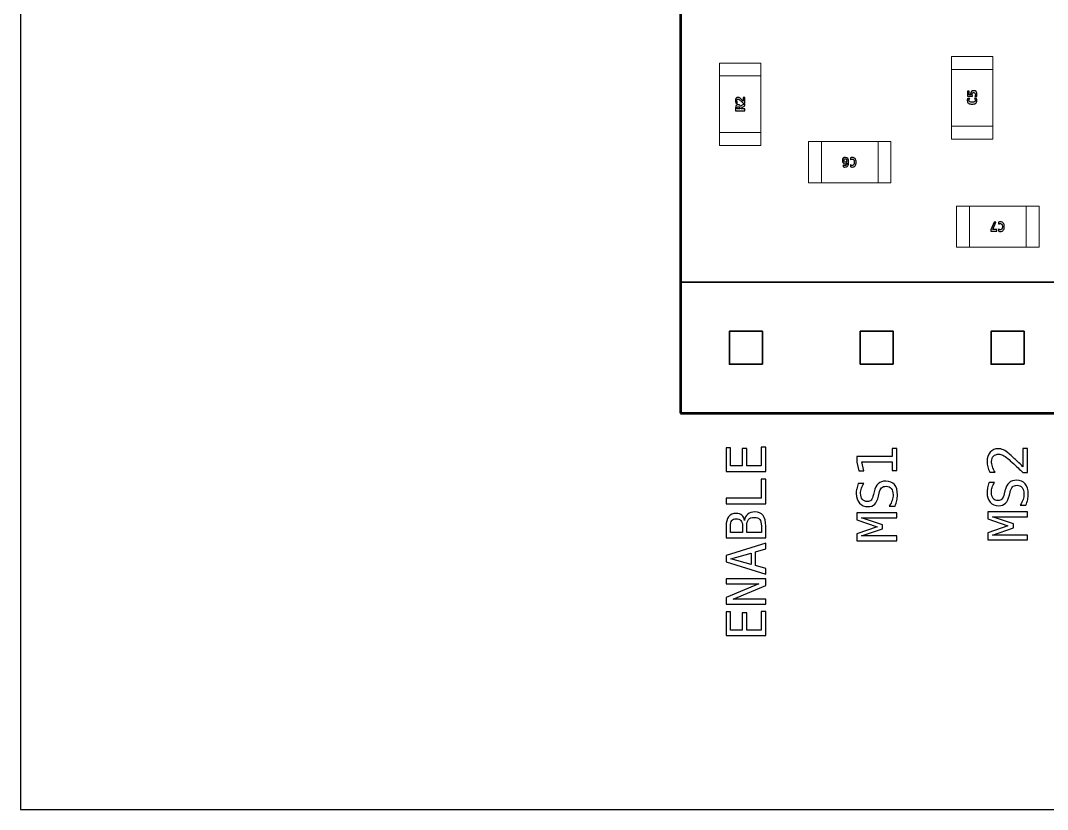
# Model space of a CAD drawing. Header units: centimetres. Extents: x -12.95 to -8.36, y -16.22 to -13.16.
# Drawn here: x -12.954 to -10.961, y -16.224 to -14.693 of the extents above; entities that cross this region are included whole.
import ezdxf

# ---------------------------------------------------------------- set-up
doc = ezdxf.new("R2010")
doc.units = ezdxf.units.CM
doc.header["$MEASUREMENT"] = 0
doc.layers.add('Layer 1', color=7, linetype='Continuous')

msp = doc.modelspace()

# ---------------------------------------------------------------- linework, layer by layer
at = {"layer": 'Layer 1', "color": 7}
msp.add_lwpolyline([(-12.95394, -16.22416), (-8.36022, -16.22416), (-8.36022, -13.16168), (-12.95394, -13.16168), (-12.95394, -16.22416)], close=True, dxfattribs=at)
at = {"layer": 'Layer 1', "color": 7, "lineweight": 53}
msp.add_open_spline([(-11.67308, -15.45492), (-11.67308, -15.45492), (-11.67308, -13.93092), (-11.67308, -13.93092), (-11.67308, -13.93092), (-11.67308, -13.93092), (-9.64108, -13.93092), (-9.64108, -13.93092), (-9.64108, -13.93092), (-9.64108, -13.93092), (-9.64108, -15.45492), (-9.64108, -15.45492), (-9.64108, -15.45492), (-9.64108, -15.45492), (-11.67308, -15.45492), (-11.67308, -15.45492)], degree=3, knots=[0, 0, 0, 0, 0.25, 0.25, 0.25, 0.25, 0.5, 0.5, 0.5, 0.5, 0.75, 0.75, 0.75, 0.75, 1, 1, 1, 1], dxfattribs=at)
at = {"layer": 'Layer 1', "color": 7, "lineweight": 9}
for points in [[(-11.14708, -14.92292), (-11.14708, -14.92292), (-11.14708, -14.76292), (-11.14708, -14.76292), (-11.14708, -14.76292), (-11.14708, -14.76292), (-11.06708, -14.76292), (-11.06708, -14.76292), (-11.06708, -14.76292), (-11.06708, -14.76292), (-11.06708, -14.92292), (-11.06708, -14.92292), (-11.06708, -14.92292), (-11.06708, -14.92292), (-11.14708, -14.92292), (-11.14708, -14.92292)], [(-11.59708, -14.93542), (-11.59708, -14.93542), (-11.59708, -14.77542), (-11.59708, -14.77542), (-11.59708, -14.77542), (-11.59708, -14.77542), (-11.51708, -14.77542), (-11.51708, -14.77542), (-11.51708, -14.77542), (-11.51708, -14.77542), (-11.51708, -14.93542), (-11.51708, -14.93542), (-11.51708, -14.93542), (-11.51708, -14.93542), (-11.59708, -14.93542), (-11.59708, -14.93542)], [(-11.14708, -14.89792), (-11.14708, -14.89792), (-11.14708, -14.78792), (-11.14708, -14.78792), (-11.14708, -14.78792), (-11.14708, -14.78792), (-11.06708, -14.78792), (-11.06708, -14.78792), (-11.06708, -14.78792), (-11.06708, -14.78792), (-11.06708, -14.89792), (-11.06708, -14.89792), (-11.06708, -14.89792), (-11.06708, -14.89792), (-11.14708, -14.89792), (-11.14708, -14.89792)], [(-11.59708, -14.91042), (-11.59708, -14.91042), (-11.59708, -14.80042), (-11.59708, -14.80042), (-11.59708, -14.80042), (-11.59708, -14.80042), (-11.51708, -14.80042), (-11.51708, -14.80042), (-11.51708, -14.80042), (-11.51708, -14.80042), (-11.51708, -14.91042), (-11.51708, -14.91042), (-11.51708, -14.91042), (-11.51708, -14.91042), (-11.59708, -14.91042), (-11.59708, -14.91042)], [(-11.26458, -15.00792), (-11.26458, -15.00792), (-11.42458, -15.00792), (-11.42458, -15.00792), (-11.42458, -15.00792), (-11.42458, -15.00792), (-11.42458, -14.92792), (-11.42458, -14.92792), (-11.42458, -14.92792), (-11.42458, -14.92792), (-11.26458, -14.92792), (-11.26458, -14.92792), (-11.26458, -14.92792), (-11.26458, -14.92792), (-11.26458, -15.00792), (-11.26458, -15.00792)], [(-11.28958, -15.00792), (-11.28958, -15.00792), (-11.39958, -15.00792), (-11.39958, -15.00792), (-11.39958, -15.00792), (-11.39958, -15.00792), (-11.39958, -14.92792), (-11.39958, -14.92792), (-11.39958, -14.92792), (-11.39958, -14.92792), (-11.28958, -14.92792), (-11.28958, -14.92792), (-11.28958, -14.92792), (-11.28958, -14.92792), (-11.28958, -15.00792), (-11.28958, -15.00792)], [(-10.97708, -15.13292), (-10.97708, -15.13292), (-11.13708, -15.13292), (-11.13708, -15.13292), (-11.13708, -15.13292), (-11.13708, -15.13292), (-11.13708, -15.05292), (-11.13708, -15.05292), (-11.13708, -15.05292), (-11.13708, -15.05292), (-10.97708, -15.05292), (-10.97708, -15.05292), (-10.97708, -15.05292), (-10.97708, -15.05292), (-10.97708, -15.13292), (-10.97708, -15.13292)], [(-11.00208, -15.13292), (-11.00208, -15.13292), (-11.11208, -15.13292), (-11.11208, -15.13292), (-11.11208, -15.13292), (-11.11208, -15.13292), (-11.11208, -15.05292), (-11.11208, -15.05292), (-11.11208, -15.05292), (-11.11208, -15.05292), (-11.00208, -15.05292), (-11.00208, -15.05292), (-11.00208, -15.05292), (-11.00208, -15.05292), (-11.00208, -15.13292), (-11.00208, -15.13292)]]:
    msp.add_open_spline(points, degree=3, knots=[0, 0, 0, 0, 0.25, 0.25, 0.25, 0.25, 0.5, 0.5, 0.5, 0.5, 0.75, 0.75, 0.75, 0.75, 1, 1, 1, 1], dxfattribs=at)
at = {"layer": 'Layer 1', "color": 250}
for points, knots in [([(-11.55122, -14.84961), (-11.55122, -14.84961), (-11.55122, -14.84203), (-11.55122, -14.84203), (-11.55122, -14.84203), (-11.55122, -14.84203), (-11.54808, -14.84203), (-11.54808, -14.84203), (-11.54808, -14.84203), (-11.54808, -14.84203), (-11.54808, -14.85345), (-11.54808, -14.85345), (-11.54808, -14.85345), (-11.54808, -14.85345), (-11.55112, -14.85345), (-11.55112, -14.85345), (-11.55112, -14.85345), (-11.55112, -14.85345), (-11.55317, -14.85152), (-11.55317, -14.85152), (-11.55317, -14.85152), (-11.5556, -14.84924), (-11.5571, -14.84784), (-11.55766, -14.84735), (-11.55766, -14.84735), (-11.55836, -14.84675), (-11.55897, -14.84632), (-11.5595, -14.84605), (-11.5595, -14.84605), (-11.56004, -14.84579), (-11.56056, -14.84566), (-11.56109, -14.84566), (-11.56109, -14.84566), (-11.56189, -14.84566), (-11.56251, -14.8459), (-11.56295, -14.84638), (-11.56295, -14.84638), (-11.56339, -14.84687), (-11.56361, -14.84756), (-11.56361, -14.84845), (-11.56361, -14.84845), (-11.56361, -14.84909), (-11.56348, -14.8498), (-11.56323, -14.85059), (-11.56323, -14.85059), (-11.56297, -14.85138), (-11.56261, -14.85221), (-11.56212, -14.85307), (-11.56212, -14.85307), (-11.56212, -14.85307), (-11.56544, -14.85307), (-11.56544, -14.85307), (-11.56544, -14.85307), (-11.56575, -14.85221), (-11.56599, -14.85137), (-11.56616, -14.85054), (-11.56616, -14.85054), (-11.56632, -14.84972), (-11.5664, -14.84893), (-11.5664, -14.84817), (-11.5664, -14.84817), (-11.5664, -14.84627), (-11.56596, -14.84477), (-11.56507, -14.84368), (-11.56507, -14.84368), (-11.56419, -14.84259), (-11.56297, -14.84205), (-11.56144, -14.84205), (-11.56144, -14.84205), (-11.56073, -14.84205), (-11.56007, -14.84217), (-11.55945, -14.8424), (-11.55945, -14.8424), (-11.55883, -14.84264), (-11.55814, -14.84305), (-11.55739, -14.84363), (-11.55739, -14.84363), (-11.55684, -14.84405), (-11.55561, -14.84522), (-11.5537, -14.84714), (-11.5537, -14.84714), (-11.55266, -14.84817), (-11.55183, -14.849), (-11.55122, -14.84961)], [0, 0, 0, 0, 0.047619, 0.047619, 0.047619, 0.047619, 0.0952381, 0.0952381, 0.0952381, 0.0952381, 0.1428571, 0.1428571, 0.1428571, 0.1428571, 0.1904762, 0.1904762, 0.1904762, 0.1904762, 0.2380952, 0.2380952, 0.2380952, 0.2380952, 0.2857143, 0.2857143, 0.2857143, 0.2857143, 0.3333333, 0.3333333, 0.3333333, 0.3333333, 0.3809524, 0.3809524, 0.3809524, 0.3809524, 0.4285714, 0.4285714, 0.4285714, 0.4285714, 0.4761905, 0.4761905, 0.4761905, 0.4761905, 0.5238095, 0.5238095, 0.5238095, 0.5238095, 0.5714286, 0.5714286, 0.5714286, 0.5714286, 0.6190476, 0.6190476, 0.6190476, 0.6190476, 0.6666667, 0.6666667, 0.6666667, 0.6666667, 0.7142857, 0.7142857, 0.7142857, 0.7142857, 0.7619048, 0.7619048, 0.7619048, 0.7619048, 0.8095238, 0.8095238, 0.8095238, 0.8095238, 0.8571429, 0.8571429, 0.8571429, 0.8571429, 0.9047619, 0.9047619, 0.9047619, 0.9047619, 0.952381, 0.952381, 0.952381, 0.952381, 1, 1, 1, 1]), ([(-11.09863, -14.84417), (-11.09834, -14.84473), (-11.09812, -14.84532), (-11.09798, -14.84594), (-11.09798, -14.84594), (-11.09783, -14.84656), (-11.09776, -14.84721), (-11.09776, -14.84789), (-11.09776, -14.84789), (-11.09776, -14.85032), (-11.09856, -14.85218), (-11.10016, -14.85345), (-11.10016, -14.85345), (-11.10176, -14.85473), (-11.10407, -14.85537), (-11.10709, -14.85537), (-11.10709, -14.85537), (-11.11012, -14.85537), (-11.11243, -14.85473), (-11.11404, -14.85345), (-11.11404, -14.85345), (-11.11564, -14.85218), (-11.11643, -14.85032), (-11.11643, -14.84789), (-11.11643, -14.84789), (-11.11643, -14.84721), (-11.11636, -14.84655), (-11.11622, -14.84593), (-11.11622, -14.84593), (-11.11607, -14.8453), (-11.11585, -14.84472), (-11.11557, -14.84417), (-11.11557, -14.84417), (-11.11557, -14.84417), (-11.11161, -14.84417), (-11.11161, -14.84417), (-11.11161, -14.84417), (-11.11218, -14.84478), (-11.11259, -14.84537), (-11.11285, -14.84595), (-11.11285, -14.84595), (-11.11311, -14.84652), (-11.11324, -14.84711), (-11.11324, -14.84773), (-11.11324, -14.84773), (-11.11324, -14.84903), (-11.11272, -14.85001), (-11.11169, -14.85067), (-11.11169, -14.85067), (-11.11066, -14.85134), (-11.10913, -14.85167), (-11.10709, -14.85167), (-11.10709, -14.85167), (-11.10506, -14.85167), (-11.10354, -14.85134), (-11.1025, -14.85067), (-11.1025, -14.85067), (-11.10147, -14.85001), (-11.10095, -14.84903), (-11.10095, -14.84773), (-11.10095, -14.84773), (-11.10095, -14.84711), (-11.10109, -14.84652), (-11.10134, -14.84595), (-11.10134, -14.84595), (-11.10161, -14.84537), (-11.10202, -14.84478), (-11.10258, -14.84417), (-11.10258, -14.84417), (-11.10258, -14.84417), (-11.09863, -14.84417), (-11.09863, -14.84417)], [0, 0, 0, 0, 0.0555556, 0.0555556, 0.0555556, 0.0555556, 0.1111111, 0.1111111, 0.1111111, 0.1111111, 0.1666667, 0.1666667, 0.1666667, 0.1666667, 0.2222222, 0.2222222, 0.2222222, 0.2222222, 0.2777778, 0.2777778, 0.2777778, 0.2777778, 0.3333333, 0.3333333, 0.3333333, 0.3333333, 0.3888889, 0.3888889, 0.3888889, 0.3888889, 0.4444444, 0.4444444, 0.4444444, 0.4444444, 0.5, 0.5, 0.5, 0.5, 0.5555556, 0.5555556, 0.5555556, 0.5555556, 0.6111111, 0.6111111, 0.6111111, 0.6111111, 0.6666667, 0.6666667, 0.6666667, 0.6666667, 0.7222222, 0.7222222, 0.7222222, 0.7222222, 0.7777778, 0.7777778, 0.7777778, 0.7777778, 0.8333333, 0.8333333, 0.8333333, 0.8333333, 0.8888889, 0.8888889, 0.8888889, 0.8888889, 0.9444444, 0.9444444, 0.9444444, 0.9444444, 1, 1, 1, 1]), ([(-11.11611, -14.84002), (-11.11611, -14.84002), (-11.11611, -14.83024), (-11.11611, -14.83024), (-11.11611, -14.83024), (-11.11611, -14.83024), (-11.11297, -14.83024), (-11.11297, -14.83024), (-11.11297, -14.83024), (-11.11297, -14.83024), (-11.11297, -14.83713), (-11.11297, -14.83713), (-11.11297, -14.83713), (-11.11297, -14.83713), (-11.10964, -14.83713), (-11.10964, -14.83713), (-11.10964, -14.83713), (-11.10975, -14.83685), (-11.10983, -14.83653), (-11.10988, -14.8362), (-11.10988, -14.8362), (-11.10994, -14.83588), (-11.10996, -14.83553), (-11.10996, -14.83516), (-11.10996, -14.83516), (-11.10996, -14.83337), (-11.1094, -14.83192), (-11.10827, -14.83081), (-11.10827, -14.83081), (-11.10715, -14.82971), (-11.10569, -14.82915), (-11.10388, -14.82915), (-11.10388, -14.82915), (-11.10199, -14.82915), (-11.1005, -14.82975), (-11.09941, -14.83095), (-11.09941, -14.83095), (-11.09831, -14.83216), (-11.09776, -14.83379), (-11.09776, -14.83587), (-11.09776, -14.83587), (-11.09776, -14.83664), (-11.09783, -14.83742), (-11.09795, -14.8382), (-11.09795, -14.8382), (-11.09808, -14.83899), (-11.09827, -14.8398), (-11.09853, -14.84062), (-11.09853, -14.84062), (-11.09853, -14.84062), (-11.10174, -14.84062), (-11.10174, -14.84062), (-11.10174, -14.84062), (-11.10141, -14.83995), (-11.10116, -14.83926), (-11.101, -14.83856), (-11.101, -14.83856), (-11.10083, -14.83786), (-11.10075, -14.83715), (-11.10075, -14.83644), (-11.10075, -14.83644), (-11.10075, -14.83519), (-11.10102, -14.83424), (-11.10155, -14.83359), (-11.10155, -14.83359), (-11.10209, -14.83294), (-11.10286, -14.83261), (-11.10388, -14.83261), (-11.10388, -14.83261), (-11.10483, -14.83261), (-11.10558, -14.83294), (-11.10615, -14.83358), (-11.10615, -14.83358), (-11.10671, -14.83423), (-11.10699, -14.83509), (-11.10699, -14.83617), (-11.10699, -14.83617), (-11.10699, -14.83681), (-11.10692, -14.83744), (-11.10676, -14.83808), (-11.10676, -14.83808), (-11.1066, -14.83872), (-11.10636, -14.83936), (-11.10605, -14.84002), (-11.10605, -14.84002), (-11.10605, -14.84002), (-11.11611, -14.84002), (-11.11611, -14.84002)], [0, 0, 0, 0, 0.0454545, 0.0454545, 0.0454545, 0.0454545, 0.0909091, 0.0909091, 0.0909091, 0.0909091, 0.1363636, 0.1363636, 0.1363636, 0.1363636, 0.1818182, 0.1818182, 0.1818182, 0.1818182, 0.2272727, 0.2272727, 0.2272727, 0.2272727, 0.2727273, 0.2727273, 0.2727273, 0.2727273, 0.3181818, 0.3181818, 0.3181818, 0.3181818, 0.3636364, 0.3636364, 0.3636364, 0.3636364, 0.4090909, 0.4090909, 0.4090909, 0.4090909, 0.4545455, 0.4545455, 0.4545455, 0.4545455, 0.5, 0.5, 0.5, 0.5, 0.5454545, 0.5454545, 0.5454545, 0.5454545, 0.5909091, 0.5909091, 0.5909091, 0.5909091, 0.6363636, 0.6363636, 0.6363636, 0.6363636, 0.6818182, 0.6818182, 0.6818182, 0.6818182, 0.7272727, 0.7272727, 0.7272727, 0.7272727, 0.7727273, 0.7727273, 0.7727273, 0.7727273, 0.8181818, 0.8181818, 0.8181818, 0.8181818, 0.8636364, 0.8636364, 0.8636364, 0.8636364, 0.9090909, 0.9090909, 0.9090909, 0.9090909, 0.9545455, 0.9545455, 0.9545455, 0.9545455, 1, 1, 1, 1]), ([(-11.55658, -14.85997), (-11.55651, -14.85962), (-11.55634, -14.85931), (-11.55608, -14.85905), (-11.55608, -14.85905), (-11.55582, -14.85879), (-11.55531, -14.85847), (-11.55455, -14.85809), (-11.55455, -14.85809), (-11.55455, -14.85809), (-11.54808, -14.85483), (-11.54808, -14.85483), (-11.54808, -14.85483), (-11.54808, -14.85483), (-11.54808, -14.85874), (-11.54808, -14.85874), (-11.54808, -14.85874), (-11.54808, -14.85874), (-11.55262, -14.86091), (-11.55262, -14.86091), (-11.55262, -14.86091), (-11.55275, -14.86098), (-11.55293, -14.86106), (-11.55315, -14.86117), (-11.55315, -14.86117), (-11.55451, -14.8618), (-11.55519, -14.86255), (-11.55519, -14.86341), (-11.55519, -14.86341), (-11.55519, -14.86341), (-11.55519, -14.86454), (-11.55519, -14.86454), (-11.55519, -14.86454), (-11.55519, -14.86454), (-11.54808, -14.86454), (-11.54808, -14.86454), (-11.54808, -14.86454), (-11.54808, -14.86454), (-11.54808, -14.8681), (-11.54808, -14.8681), (-11.54808, -14.8681), (-11.54808, -14.8681), (-11.56608, -14.8681), (-11.56608, -14.8681), (-11.56608, -14.8681), (-11.56608, -14.8681), (-11.56608, -14.86296), (-11.56608, -14.86296), (-11.56608, -14.86296), (-11.56608, -14.86065), (-11.56567, -14.85898), (-11.56485, -14.85798), (-11.56485, -14.85798), (-11.56403, -14.85697), (-11.5627, -14.85646), (-11.56084, -14.85646), (-11.56084, -14.85646), (-11.55961, -14.85646), (-11.55862, -14.85676), (-11.55789, -14.85737), (-11.55789, -14.85737), (-11.55716, -14.85797), (-11.55672, -14.85884), (-11.55658, -14.85997)], [0, 0, 0, 0, 0.0625, 0.0625, 0.0625, 0.0625, 0.125, 0.125, 0.125, 0.125, 0.1875, 0.1875, 0.1875, 0.1875, 0.25, 0.25, 0.25, 0.25, 0.3125, 0.3125, 0.3125, 0.3125, 0.375, 0.375, 0.375, 0.375, 0.4375, 0.4375, 0.4375, 0.4375, 0.5, 0.5, 0.5, 0.5, 0.5625, 0.5625, 0.5625, 0.5625, 0.625, 0.625, 0.625, 0.625, 0.6875, 0.6875, 0.6875, 0.6875, 0.75, 0.75, 0.75, 0.75, 0.8125, 0.8125, 0.8125, 0.8125, 0.875, 0.875, 0.875, 0.875, 0.9375, 0.9375, 0.9375, 0.9375, 1, 1, 1, 1]), ([(-11.56309, -14.86454), (-11.56309, -14.86454), (-11.55818, -14.86454), (-11.55818, -14.86454), (-11.55818, -14.86454), (-11.55818, -14.86454), (-11.55818, -14.86286), (-11.55818, -14.86286), (-11.55818, -14.86286), (-11.55818, -14.86189), (-11.55837, -14.86119), (-11.55875, -14.86077), (-11.55875, -14.86077), (-11.55914, -14.86035), (-11.55977, -14.86014), (-11.56064, -14.86014), (-11.56064, -14.86014), (-11.56152, -14.86014), (-11.56215, -14.86035), (-11.56252, -14.86077), (-11.56252, -14.86077), (-11.5629, -14.86119), (-11.56309, -14.86189), (-11.56309, -14.86286), (-11.56309, -14.86286), (-11.56309, -14.86286), (-11.56309, -14.86454), (-11.56309, -14.86454)], [0, 0, 0, 0, 0.1428571, 0.1428571, 0.1428571, 0.1428571, 0.2857143, 0.2857143, 0.2857143, 0.2857143, 0.4285714, 0.4285714, 0.4285714, 0.4285714, 0.5714286, 0.5714286, 0.5714286, 0.5714286, 0.7142857, 0.7142857, 0.7142857, 0.7142857, 0.8571429, 0.8571429, 0.8571429, 0.8571429, 1, 1, 1, 1]), ([(-11.35757, -14.97653), (-11.35757, -14.97653), (-11.35757, -14.97329), (-11.35757, -14.97329), (-11.35757, -14.97329), (-11.35694, -14.97366), (-11.35633, -14.97393), (-11.35575, -14.97411), (-11.35575, -14.97411), (-11.35517, -14.97429), (-11.35461, -14.97438), (-11.35407, -14.97438), (-11.35407, -14.97438), (-11.35279, -14.97438), (-11.35181, -14.97395), (-11.35113, -14.97309), (-11.35113, -14.97309), (-11.35046, -14.97222), (-11.35011, -14.97095), (-11.35008, -14.96926), (-11.35008, -14.96926), (-11.35046, -14.96978), (-11.35094, -14.97017), (-11.35153, -14.97043), (-11.35153, -14.97043), (-11.35211, -14.97069), (-11.35281, -14.97083), (-11.3536, -14.97083), (-11.3536, -14.97083), (-11.35523, -14.97083), (-11.35648, -14.97031), (-11.35736, -14.96929), (-11.35736, -14.96929), (-11.35825, -14.96826), (-11.35869, -14.96681), (-11.35869, -14.96493), (-11.35869, -14.96493), (-11.35869, -14.96291), (-11.35819, -14.96135), (-11.3572, -14.96024), (-11.3572, -14.96024), (-11.3562, -14.95913), (-11.35481, -14.95858), (-11.35301, -14.95858), (-11.35301, -14.95858), (-11.35081, -14.95858), (-11.34922, -14.95931), (-11.34823, -14.96078), (-11.34823, -14.96078), (-11.34724, -14.96225), (-11.34674, -14.96463), (-11.34674, -14.96791), (-11.34674, -14.96791), (-11.34674, -14.97102), (-11.34735, -14.97336), (-11.34856, -14.97492), (-11.34856, -14.97492), (-11.34977, -14.97647), (-11.35159, -14.97725), (-11.35402, -14.97725), (-11.35402, -14.97725), (-11.35458, -14.97725), (-11.35516, -14.97719), (-11.35576, -14.97707), (-11.35576, -14.97707), (-11.35636, -14.97695), (-11.35697, -14.97677), (-11.35757, -14.97653)], [0, 0, 0, 0, 0.0588235, 0.0588235, 0.0588235, 0.0588235, 0.1176471, 0.1176471, 0.1176471, 0.1176471, 0.1764706, 0.1764706, 0.1764706, 0.1764706, 0.2352941, 0.2352941, 0.2352941, 0.2352941, 0.2941176, 0.2941176, 0.2941176, 0.2941176, 0.3529412, 0.3529412, 0.3529412, 0.3529412, 0.4117647, 0.4117647, 0.4117647, 0.4117647, 0.4705882, 0.4705882, 0.4705882, 0.4705882, 0.5294118, 0.5294118, 0.5294118, 0.5294118, 0.5882353, 0.5882353, 0.5882353, 0.5882353, 0.6470588, 0.6470588, 0.6470588, 0.6470588, 0.7058824, 0.7058824, 0.7058824, 0.7058824, 0.7647059, 0.7647059, 0.7647059, 0.7647059, 0.8235294, 0.8235294, 0.8235294, 0.8235294, 0.8823529, 0.8823529, 0.8823529, 0.8823529, 0.9411765, 0.9411765, 0.9411765, 0.9411765, 1, 1, 1, 1]), ([(-11.35291, -14.96797), (-11.35214, -14.96797), (-11.35155, -14.96769), (-11.35115, -14.96713), (-11.35115, -14.96713), (-11.35074, -14.96657), (-11.35054, -14.96576), (-11.35054, -14.9647), (-11.35054, -14.9647), (-11.35054, -14.96365), (-11.35074, -14.96284), (-11.35115, -14.96228), (-11.35115, -14.96228), (-11.35155, -14.96172), (-11.35214, -14.96144), (-11.35291, -14.96144), (-11.35291, -14.96144), (-11.35369, -14.96144), (-11.35428, -14.96172), (-11.35469, -14.96228), (-11.35469, -14.96228), (-11.35511, -14.96284), (-11.35531, -14.96365), (-11.35531, -14.9647), (-11.35531, -14.9647), (-11.35531, -14.96576), (-11.35511, -14.96656), (-11.35469, -14.96713), (-11.35469, -14.96713), (-11.35428, -14.96769), (-11.35369, -14.96797), (-11.35291, -14.96797)], [0, 0, 0, 0, 0.125, 0.125, 0.125, 0.125, 0.25, 0.25, 0.25, 0.25, 0.375, 0.375, 0.375, 0.375, 0.5, 0.5, 0.5, 0.5, 0.625, 0.625, 0.625, 0.625, 0.75, 0.75, 0.75, 0.75, 0.875, 0.875, 0.875, 0.875, 1, 1, 1, 1]), ([(-11.34333, -14.95947), (-11.34277, -14.95918), (-11.34218, -14.95896), (-11.34156, -14.95882), (-11.34156, -14.95882), (-11.34094, -14.95867), (-11.34029, -14.9586), (-11.33961, -14.9586), (-11.33961, -14.9586), (-11.33718, -14.9586), (-11.33532, -14.9594), (-11.33405, -14.961), (-11.33405, -14.961), (-11.33277, -14.9626), (-11.33213, -14.96491), (-11.33213, -14.96793), (-11.33213, -14.96793), (-11.33213, -14.97096), (-11.33277, -14.97327), (-11.33405, -14.97488), (-11.33405, -14.97488), (-11.33532, -14.97648), (-11.33718, -14.97727), (-11.33961, -14.97727), (-11.33961, -14.97727), (-11.34029, -14.97727), (-11.34095, -14.9772), (-11.34157, -14.97706), (-11.34157, -14.97706), (-11.3422, -14.97691), (-11.34278, -14.97669), (-11.34333, -14.97641), (-11.34333, -14.97641), (-11.34333, -14.97641), (-11.34333, -14.97245), (-11.34333, -14.97245), (-11.34333, -14.97245), (-11.34272, -14.97302), (-11.34213, -14.97343), (-11.34155, -14.97369), (-11.34155, -14.97369), (-11.34098, -14.97395), (-11.34039, -14.97408), (-11.33977, -14.97408), (-11.33977, -14.97408), (-11.33847, -14.97408), (-11.33749, -14.97356), (-11.33683, -14.97253), (-11.33683, -14.97253), (-11.33616, -14.9715), (-11.33583, -14.96997), (-11.33583, -14.96793), (-11.33583, -14.96793), (-11.33583, -14.9659), (-11.33616, -14.96438), (-11.33683, -14.96334), (-11.33683, -14.96334), (-11.33749, -14.96231), (-11.33847, -14.96179), (-11.33977, -14.96179), (-11.33977, -14.96179), (-11.34039, -14.96179), (-11.34098, -14.96193), (-11.34155, -14.96218), (-11.34155, -14.96218), (-11.34213, -14.96245), (-11.34272, -14.96286), (-11.34333, -14.96342), (-11.34333, -14.96342), (-11.34333, -14.96342), (-11.34333, -14.95947), (-11.34333, -14.95947)], [0, 0, 0, 0, 0.0555556, 0.0555556, 0.0555556, 0.0555556, 0.1111111, 0.1111111, 0.1111111, 0.1111111, 0.1666667, 0.1666667, 0.1666667, 0.1666667, 0.2222222, 0.2222222, 0.2222222, 0.2222222, 0.2777778, 0.2777778, 0.2777778, 0.2777778, 0.3333333, 0.3333333, 0.3333333, 0.3333333, 0.3888889, 0.3888889, 0.3888889, 0.3888889, 0.4444444, 0.4444444, 0.4444444, 0.4444444, 0.5, 0.5, 0.5, 0.5, 0.5555556, 0.5555556, 0.5555556, 0.5555556, 0.6111111, 0.6111111, 0.6111111, 0.6111111, 0.6666667, 0.6666667, 0.6666667, 0.6666667, 0.7222222, 0.7222222, 0.7222222, 0.7222222, 0.7777778, 0.7777778, 0.7777778, 0.7777778, 0.8333333, 0.8333333, 0.8333333, 0.8333333, 0.8888889, 0.8888889, 0.8888889, 0.8888889, 0.9444444, 0.9444444, 0.9444444, 0.9444444, 1, 1, 1, 1]), ([(-11.05929, -15.10195), (-11.05929, -15.10195), (-11.07067, -15.10195), (-11.07067, -15.10195), (-11.07067, -15.10195), (-11.07067, -15.10195), (-11.07067, -15.09943), (-11.07067, -15.09943), (-11.07067, -15.09943), (-11.07067, -15.09943), (-11.06457, -15.08395), (-11.06457, -15.08395), (-11.06457, -15.08395), (-11.06457, -15.08395), (-11.06094, -15.08395), (-11.06094, -15.08395), (-11.06094, -15.08395), (-11.06094, -15.08395), (-11.0668, -15.09881), (-11.0668, -15.09881), (-11.0668, -15.09881), (-11.0668, -15.09881), (-11.05929, -15.09881), (-11.05929, -15.09881), (-11.05929, -15.09881), (-11.05929, -15.09881), (-11.05929, -15.10195), (-11.05929, -15.10195)], [0, 0, 0, 0, 0.1428571, 0.1428571, 0.1428571, 0.1428571, 0.2857143, 0.2857143, 0.2857143, 0.2857143, 0.4285714, 0.4285714, 0.4285714, 0.4285714, 0.5714286, 0.5714286, 0.5714286, 0.5714286, 0.7142857, 0.7142857, 0.7142857, 0.7142857, 0.8571429, 0.8571429, 0.8571429, 0.8571429, 1, 1, 1, 1]), ([(-11.05583, -15.08447), (-11.05527, -15.08418), (-11.05468, -15.08396), (-11.05406, -15.08382), (-11.05406, -15.08382), (-11.05344, -15.08367), (-11.05279, -15.0836), (-11.05211, -15.0836), (-11.05211, -15.0836), (-11.04968, -15.0836), (-11.04782, -15.0844), (-11.04655, -15.086), (-11.04655, -15.086), (-11.04527, -15.0876), (-11.04463, -15.08991), (-11.04463, -15.09293), (-11.04463, -15.09293), (-11.04463, -15.09596), (-11.04527, -15.09827), (-11.04655, -15.09988), (-11.04655, -15.09988), (-11.04782, -15.10148), (-11.04968, -15.10227), (-11.05211, -15.10227), (-11.05211, -15.10227), (-11.05279, -15.10227), (-11.05345, -15.1022), (-11.05407, -15.10206), (-11.05407, -15.10206), (-11.0547, -15.10191), (-11.05528, -15.10169), (-11.05583, -15.10141), (-11.05583, -15.10141), (-11.05583, -15.10141), (-11.05583, -15.09745), (-11.05583, -15.09745), (-11.05583, -15.09745), (-11.05522, -15.09802), (-11.05463, -15.09843), (-11.05405, -15.09869), (-11.05405, -15.09869), (-11.05348, -15.09895), (-11.05289, -15.09908), (-11.05227, -15.09908), (-11.05227, -15.09908), (-11.05097, -15.09908), (-11.04999, -15.09856), (-11.04933, -15.09753), (-11.04933, -15.09753), (-11.04866, -15.0965), (-11.04833, -15.09497), (-11.04833, -15.09293), (-11.04833, -15.09293), (-11.04833, -15.0909), (-11.04866, -15.08938), (-11.04933, -15.08834), (-11.04933, -15.08834), (-11.04999, -15.08731), (-11.05097, -15.08679), (-11.05227, -15.08679), (-11.05227, -15.08679), (-11.05289, -15.08679), (-11.05348, -15.08693), (-11.05405, -15.08718), (-11.05405, -15.08718), (-11.05463, -15.08745), (-11.05522, -15.08786), (-11.05583, -15.08842), (-11.05583, -15.08842), (-11.05583, -15.08842), (-11.05583, -15.08447), (-11.05583, -15.08447)], [0, 0, 0, 0, 0.0555556, 0.0555556, 0.0555556, 0.0555556, 0.1111111, 0.1111111, 0.1111111, 0.1111111, 0.1666667, 0.1666667, 0.1666667, 0.1666667, 0.2222222, 0.2222222, 0.2222222, 0.2222222, 0.2777778, 0.2777778, 0.2777778, 0.2777778, 0.3333333, 0.3333333, 0.3333333, 0.3333333, 0.3888889, 0.3888889, 0.3888889, 0.3888889, 0.4444444, 0.4444444, 0.4444444, 0.4444444, 0.5, 0.5, 0.5, 0.5, 0.5555556, 0.5555556, 0.5555556, 0.5555556, 0.6111111, 0.6111111, 0.6111111, 0.6111111, 0.6666667, 0.6666667, 0.6666667, 0.6666667, 0.7222222, 0.7222222, 0.7222222, 0.7222222, 0.7777778, 0.7777778, 0.7777778, 0.7777778, 0.8333333, 0.8333333, 0.8333333, 0.8333333, 0.8888889, 0.8888889, 0.8888889, 0.8888889, 0.9444444, 0.9444444, 0.9444444, 0.9444444, 1, 1, 1, 1])]:
    msp.add_open_spline(points, degree=3, knots=knots, dxfattribs=at)
at = {"layer": 'Layer 1', "color": 7, "lineweight": 35}
for points in [[(-9.64112, -15.45492), (-9.64112, -15.45492), (-11.67312, -15.45492), (-11.67312, -15.45492), (-11.67312, -15.45492), (-11.67312, -15.45492), (-11.67312, -15.20092), (-11.67312, -15.20092), (-11.67312, -15.20092), (-11.67312, -15.20092), (-9.64112, -15.20092), (-9.64112, -15.20092), (-9.64112, -15.20092), (-9.64112, -15.20092), (-9.64112, -15.45492), (-9.64112, -15.45492)], [(-11.51412, -15.35992), (-11.51412, -15.35992), (-11.57812, -15.35992), (-11.57812, -15.35992), (-11.57812, -15.35992), (-11.57812, -15.35992), (-11.57812, -15.29592), (-11.57812, -15.29592), (-11.57812, -15.29592), (-11.57812, -15.29592), (-11.51412, -15.29592), (-11.51412, -15.29592), (-11.51412, -15.29592), (-11.51412, -15.29592), (-11.51412, -15.35992), (-11.51412, -15.35992)], [(-11.26012, -15.35992), (-11.26012, -15.35992), (-11.32412, -15.35992), (-11.32412, -15.35992), (-11.32412, -15.35992), (-11.32412, -15.35992), (-11.32412, -15.29592), (-11.32412, -15.29592), (-11.32412, -15.29592), (-11.32412, -15.29592), (-11.26012, -15.29592), (-11.26012, -15.29592), (-11.26012, -15.29592), (-11.26012, -15.29592), (-11.26012, -15.35992), (-11.26012, -15.35992)], [(-11.00612, -15.35992), (-11.00612, -15.35992), (-11.07012, -15.35992), (-11.07012, -15.35992), (-11.07012, -15.35992), (-11.07012, -15.35992), (-11.07012, -15.29592), (-11.07012, -15.29592), (-11.07012, -15.29592), (-11.07012, -15.29592), (-11.00612, -15.29592), (-11.00612, -15.29592), (-11.00612, -15.29592), (-11.00612, -15.29592), (-11.00612, -15.35992), (-11.00612, -15.35992)]]:
    msp.add_open_spline(points, degree=3, knots=[0, 0, 0, 0, 0.25, 0.25, 0.25, 0.25, 0.5, 0.5, 0.5, 0.5, 0.75, 0.75, 0.75, 0.75, 1, 1, 1, 1], dxfattribs=at)
at = {"layer": 'Layer 1'}
for points, knots in [([(-11.58469, -15.56794), (-11.58469, -15.56794), (-11.58469, -15.52217), (-11.58469, -15.52217), (-11.58469, -15.52217), (-11.58469, -15.52217), (-11.57591, -15.52217), (-11.57591, -15.52217), (-11.57591, -15.52217), (-11.57591, -15.52217), (-11.57591, -15.5575), (-11.57591, -15.5575), (-11.57591, -15.5575), (-11.57591, -15.5575), (-11.55306, -15.5575), (-11.55306, -15.5575), (-11.55306, -15.5575), (-11.55306, -15.5575), (-11.55306, -15.52372), (-11.55306, -15.52372), (-11.55306, -15.52372), (-11.55306, -15.52372), (-11.54428, -15.52372), (-11.54428, -15.52372), (-11.54428, -15.52372), (-11.54428, -15.52372), (-11.54428, -15.5575), (-11.54428, -15.5575), (-11.54428, -15.5575), (-11.54428, -15.5575), (-11.51632, -15.5575), (-11.51632, -15.5575), (-11.51632, -15.5575), (-11.51632, -15.5575), (-11.51632, -15.52118), (-11.51632, -15.52118), (-11.51632, -15.52118), (-11.51632, -15.52118), (-11.50754, -15.52118), (-11.50754, -15.52118), (-11.50754, -15.52118), (-11.50754, -15.52118), (-11.50754, -15.56794), (-11.50754, -15.56794), (-11.50754, -15.56794), (-11.50754, -15.56794), (-11.58469, -15.56794), (-11.58469, -15.56794)], [0, 0, 0, 0, 0.0833333, 0.0833333, 0.0833333, 0.0833333, 0.1666667, 0.1666667, 0.1666667, 0.1666667, 0.25, 0.25, 0.25, 0.25, 0.3333333, 0.3333333, 0.3333333, 0.3333333, 0.4166667, 0.4166667, 0.4166667, 0.4166667, 0.5, 0.5, 0.5, 0.5, 0.5833333, 0.5833333, 0.5833333, 0.5833333, 0.6666667, 0.6666667, 0.6666667, 0.6666667, 0.75, 0.75, 0.75, 0.75, 0.8333333, 0.8333333, 0.8333333, 0.8333333, 0.9166667, 0.9166667, 0.9166667, 0.9166667, 1, 1, 1, 1]), ([(-11.26228, -15.56597), (-11.26228, -15.56597), (-11.26228, -15.54974), (-11.26228, -15.54974), (-11.26228, -15.54974), (-11.26228, -15.54974), (-11.32125, -15.54974), (-11.32125, -15.54974), (-11.32125, -15.54974), (-11.32125, -15.54974), (-11.31732, -15.5672), (-11.31732, -15.5672), (-11.31732, -15.5672), (-11.31732, -15.5672), (-11.32682, -15.5672), (-11.32682, -15.5672), (-11.32682, -15.5672), (-11.32682, -15.5672), (-11.33065, -15.54985), (-11.33065, -15.54985), (-11.33065, -15.54985), (-11.33065, -15.54985), (-11.33065, -15.5394), (-11.33065, -15.5394), (-11.33065, -15.5394), (-11.33065, -15.5394), (-11.26228, -15.5394), (-11.26228, -15.5394), (-11.26228, -15.5394), (-11.26228, -15.5394), (-11.26228, -15.52339), (-11.26228, -15.52339), (-11.26228, -15.52339), (-11.26228, -15.52339), (-11.2535, -15.52339), (-11.2535, -15.52339), (-11.2535, -15.52339), (-11.2535, -15.52339), (-11.2535, -15.56597), (-11.2535, -15.56597), (-11.2535, -15.56597), (-11.2535, -15.56597), (-11.26228, -15.56597), (-11.26228, -15.56597)], [0, 0, 0, 0, 0.0909091, 0.0909091, 0.0909091, 0.0909091, 0.1818182, 0.1818182, 0.1818182, 0.1818182, 0.2727273, 0.2727273, 0.2727273, 0.2727273, 0.3636364, 0.3636364, 0.3636364, 0.3636364, 0.4545455, 0.4545455, 0.4545455, 0.4545455, 0.5454545, 0.5454545, 0.5454545, 0.5454545, 0.6363636, 0.6363636, 0.6363636, 0.6363636, 0.7272727, 0.7272727, 0.7272727, 0.7272727, 0.8181818, 0.8181818, 0.8181818, 0.8181818, 0.9090909, 0.9090909, 0.9090909, 0.9090909, 1, 1, 1, 1]), ([(-11.00832, -15.55884), (-11.00832, -15.55884), (-11.00832, -15.52341), (-11.00832, -15.52341), (-11.00832, -15.52341), (-11.00832, -15.52341), (-10.99954, -15.52341), (-10.99954, -15.52341), (-10.99954, -15.52341), (-10.99954, -15.52341), (-10.99954, -15.57027), (-10.99954, -15.57027), (-10.99954, -15.57027), (-10.99954, -15.57027), (-11.00832, -15.57027), (-11.00832, -15.57027), (-11.00832, -15.57027), (-11.01511, -15.56383), (-11.02111, -15.55819), (-11.02631, -15.55337), (-11.02631, -15.55337), (-11.0315, -15.54854), (-11.03517, -15.54522), (-11.03732, -15.54339), (-11.03732, -15.54339), (-11.04152, -15.53995), (-11.04492, -15.53762), (-11.04752, -15.53642), (-11.04752, -15.53642), (-11.05013, -15.53521), (-11.05277, -15.53461), (-11.05551, -15.53461), (-11.05551, -15.53461), (-11.05981, -15.53461), (-11.06318, -15.53588), (-11.06563, -15.5384), (-11.06563, -15.5384), (-11.06808, -15.54094), (-11.0693, -15.54441), (-11.0693, -15.54882), (-11.0693, -15.54882), (-11.0693, -15.55196), (-11.06874, -15.55524), (-11.06759, -15.5587), (-11.06759, -15.5587), (-11.06646, -15.56214), (-11.06473, -15.56579), (-11.06242, -15.56965), (-11.06242, -15.56965), (-11.06242, -15.56965), (-11.07297, -15.56965), (-11.07297, -15.56965), (-11.07297, -15.56965), (-11.07466, -15.56611), (-11.07593, -15.56262), (-11.0768, -15.55919), (-11.0768, -15.55919), (-11.07766, -15.55575), (-11.07808, -15.55237), (-11.07808, -15.54903), (-11.07808, -15.54903), (-11.07808, -15.54149), (-11.07607, -15.53542), (-11.07207, -15.53081), (-11.07207, -15.53081), (-11.06805, -15.52621), (-11.06279, -15.52392), (-11.05628, -15.52392), (-11.05628, -15.52392), (-11.05297, -15.52392), (-11.04967, -15.52468), (-11.04635, -15.52621), (-11.04635, -15.52621), (-11.04305, -15.52774), (-11.0394, -15.53023), (-11.0354, -15.53369), (-11.0354, -15.53369), (-11.03316, -15.53561), (-11.03005, -15.53842), (-11.0261, -15.54208), (-11.0261, -15.54208), (-11.02213, -15.54575), (-11.01621, -15.55135), (-11.00832, -15.55884)], [0, 0, 0, 0, 0.047619, 0.047619, 0.047619, 0.047619, 0.0952381, 0.0952381, 0.0952381, 0.0952381, 0.1428571, 0.1428571, 0.1428571, 0.1428571, 0.1904762, 0.1904762, 0.1904762, 0.1904762, 0.2380952, 0.2380952, 0.2380952, 0.2380952, 0.2857143, 0.2857143, 0.2857143, 0.2857143, 0.3333333, 0.3333333, 0.3333333, 0.3333333, 0.3809524, 0.3809524, 0.3809524, 0.3809524, 0.4285714, 0.4285714, 0.4285714, 0.4285714, 0.4761905, 0.4761905, 0.4761905, 0.4761905, 0.5238095, 0.5238095, 0.5238095, 0.5238095, 0.5714286, 0.5714286, 0.5714286, 0.5714286, 0.6190476, 0.6190476, 0.6190476, 0.6190476, 0.6666667, 0.6666667, 0.6666667, 0.6666667, 0.7142857, 0.7142857, 0.7142857, 0.7142857, 0.7619048, 0.7619048, 0.7619048, 0.7619048, 0.8095238, 0.8095238, 0.8095238, 0.8095238, 0.8571429, 0.8571429, 0.8571429, 0.8571429, 0.9047619, 0.9047619, 0.9047619, 0.9047619, 0.952381, 0.952381, 0.952381, 0.952381, 1, 1, 1, 1]), ([(-11.58469, -15.63072), (-11.58469, -15.63072), (-11.58469, -15.62022), (-11.58469, -15.62022), (-11.58469, -15.62022), (-11.58469, -15.62022), (-11.51632, -15.62022), (-11.51632, -15.62022), (-11.51632, -15.62022), (-11.51632, -15.62022), (-11.51632, -15.58297), (-11.51632, -15.58297), (-11.51632, -15.58297), (-11.51632, -15.58297), (-11.50754, -15.58297), (-11.50754, -15.58297), (-11.50754, -15.58297), (-11.50754, -15.58297), (-11.50754, -15.63072), (-11.50754, -15.63072), (-11.50754, -15.63072), (-11.50754, -15.63072), (-11.58469, -15.63072), (-11.58469, -15.63072)], [0, 0, 0, 0, 0.1666667, 0.1666667, 0.1666667, 0.1666667, 0.3333333, 0.3333333, 0.3333333, 0.3333333, 0.5, 0.5, 0.5, 0.5, 0.6666667, 0.6666667, 0.6666667, 0.6666667, 0.8333333, 0.8333333, 0.8333333, 0.8333333, 1, 1, 1, 1]), ([(-11.07404, -15.58953), (-11.07404, -15.58953), (-11.06344, -15.58953), (-11.06344, -15.58953), (-11.06344, -15.58953), (-11.06549, -15.59271), (-11.06702, -15.59588), (-11.06806, -15.59907), (-11.06806, -15.59907), (-11.06911, -15.60225), (-11.06962, -15.60548), (-11.06962, -15.60871), (-11.06962, -15.60871), (-11.06962, -15.61364), (-11.06847, -15.61754), (-11.06618, -15.6204), (-11.06618, -15.6204), (-11.06388, -15.62326), (-11.0608, -15.62469), (-11.0569, -15.62469), (-11.0569, -15.62469), (-11.05348, -15.62469), (-11.05089, -15.62375), (-11.04909, -15.62186), (-11.04909, -15.62186), (-11.0473, -15.61999), (-11.04581, -15.61648), (-11.04459, -15.61135), (-11.04459, -15.61135), (-11.04459, -15.61135), (-11.04335, -15.60587), (-11.04335, -15.60587), (-11.04335, -15.60587), (-11.04166, -15.59863), (-11.03901, -15.59336), (-11.0354, -15.59004), (-11.0354, -15.59004), (-11.03178, -15.58675), (-11.02686, -15.58509), (-11.02062, -15.58509), (-11.02062, -15.58509), (-11.01328, -15.58509), (-11.00769, -15.58736), (-11.00383, -15.59191), (-11.00383, -15.59191), (-10.99996, -15.59646), (-10.99804, -15.60308), (-10.99804, -15.61176), (-10.99804, -15.61176), (-10.99804, -15.61537), (-10.99843, -15.61901), (-10.9992, -15.62266), (-10.9992, -15.62266), (-10.99998, -15.62631), (-11.00115, -15.62998), (-11.0027, -15.63366), (-11.0027, -15.63366), (-11.0027, -15.63366), (-11.01381, -15.63366), (-11.01381, -15.63366), (-11.01381, -15.63366), (-11.01129, -15.62969), (-11.00944, -15.62596), (-11.00827, -15.62243), (-11.00827, -15.62243), (-11.00709, -15.61888), (-11.00651, -15.61534), (-11.00651, -15.61176), (-11.00651, -15.61176), (-11.00651, -15.60648), (-11.00769, -15.60237), (-11.01005, -15.59945), (-11.01005, -15.59945), (-11.01242, -15.59652), (-11.01571, -15.59505), (-11.01995, -15.59505), (-11.01995, -15.59505), (-11.02381, -15.59505), (-11.02676, -15.59606), (-11.02878, -15.59809), (-11.02878, -15.59809), (-11.03081, -15.6001), (-11.03238, -15.60361), (-11.03349, -15.6086), (-11.03349, -15.6086), (-11.03349, -15.6086), (-11.03478, -15.61419), (-11.03478, -15.61419), (-11.03478, -15.61419), (-11.0364, -15.62135), (-11.03884, -15.62656), (-11.04212, -15.6298), (-11.04212, -15.6298), (-11.04538, -15.63303), (-11.04977, -15.63465), (-11.05529, -15.63465), (-11.05529, -15.63465), (-11.06219, -15.63465), (-11.06771, -15.63234), (-11.07186, -15.6277), (-11.07186, -15.6277), (-11.076, -15.62306), (-11.07808, -15.61691), (-11.07808, -15.60922), (-11.07808, -15.60922), (-11.07808, -15.60625), (-11.07775, -15.60315), (-11.07708, -15.59987), (-11.07708, -15.59987), (-11.07641, -15.59659), (-11.07538, -15.59315), (-11.07404, -15.58953)], [0, 0, 0, 0, 0.0357143, 0.0357143, 0.0357143, 0.0357143, 0.0714286, 0.0714286, 0.0714286, 0.0714286, 0.1071429, 0.1071429, 0.1071429, 0.1071429, 0.1428571, 0.1428571, 0.1428571, 0.1428571, 0.1785714, 0.1785714, 0.1785714, 0.1785714, 0.2142857, 0.2142857, 0.2142857, 0.2142857, 0.25, 0.25, 0.25, 0.25, 0.2857143, 0.2857143, 0.2857143, 0.2857143, 0.3214286, 0.3214286, 0.3214286, 0.3214286, 0.3571429, 0.3571429, 0.3571429, 0.3571429, 0.3928571, 0.3928571, 0.3928571, 0.3928571, 0.4285714, 0.4285714, 0.4285714, 0.4285714, 0.4642857, 0.4642857, 0.4642857, 0.4642857, 0.5, 0.5, 0.5, 0.5, 0.5357143, 0.5357143, 0.5357143, 0.5357143, 0.5714286, 0.5714286, 0.5714286, 0.5714286, 0.6071429, 0.6071429, 0.6071429, 0.6071429, 0.6428571, 0.6428571, 0.6428571, 0.6428571, 0.6785714, 0.6785714, 0.6785714, 0.6785714, 0.7142857, 0.7142857, 0.7142857, 0.7142857, 0.75, 0.75, 0.75, 0.75, 0.7857143, 0.7857143, 0.7857143, 0.7857143, 0.8214286, 0.8214286, 0.8214286, 0.8214286, 0.8571429, 0.8571429, 0.8571429, 0.8571429, 0.8928571, 0.8928571, 0.8928571, 0.8928571, 0.9285714, 0.9285714, 0.9285714, 0.9285714, 0.9642857, 0.9642857, 0.9642857, 0.9642857, 1, 1, 1, 1]), ([(-11.328, -15.59133), (-11.328, -15.59133), (-11.3174, -15.59133), (-11.3174, -15.59133), (-11.3174, -15.59133), (-11.31945, -15.59451), (-11.32098, -15.59768), (-11.32202, -15.60087), (-11.32202, -15.60087), (-11.32307, -15.60405), (-11.32358, -15.60728), (-11.32358, -15.61051), (-11.32358, -15.61051), (-11.32358, -15.61544), (-11.32243, -15.61934), (-11.32014, -15.6222), (-11.32014, -15.6222), (-11.31784, -15.62506), (-11.31476, -15.62649), (-11.31086, -15.62649), (-11.31086, -15.62649), (-11.30744, -15.62649), (-11.30485, -15.62555), (-11.30305, -15.62366), (-11.30305, -15.62366), (-11.30126, -15.62179), (-11.29977, -15.61828), (-11.29855, -15.61315), (-11.29855, -15.61315), (-11.29855, -15.61315), (-11.29731, -15.60767), (-11.29731, -15.60767), (-11.29731, -15.60767), (-11.29562, -15.60043), (-11.29297, -15.59516), (-11.28936, -15.59184), (-11.28936, -15.59184), (-11.28574, -15.58855), (-11.28082, -15.58689), (-11.27458, -15.58689), (-11.27458, -15.58689), (-11.26724, -15.58689), (-11.26165, -15.58916), (-11.25779, -15.59371), (-11.25779, -15.59371), (-11.25392, -15.59826), (-11.252, -15.60488), (-11.252, -15.61356), (-11.252, -15.61356), (-11.252, -15.61717), (-11.25239, -15.62081), (-11.25316, -15.62446), (-11.25316, -15.62446), (-11.25394, -15.62811), (-11.25511, -15.63178), (-11.25666, -15.63546), (-11.25666, -15.63546), (-11.25666, -15.63546), (-11.26777, -15.63546), (-11.26777, -15.63546), (-11.26777, -15.63546), (-11.26525, -15.63149), (-11.2634, -15.62776), (-11.26223, -15.62423), (-11.26223, -15.62423), (-11.26105, -15.62068), (-11.26047, -15.61714), (-11.26047, -15.61356), (-11.26047, -15.61356), (-11.26047, -15.60828), (-11.26165, -15.60417), (-11.26401, -15.60125), (-11.26401, -15.60125), (-11.26638, -15.59832), (-11.26967, -15.59685), (-11.27391, -15.59685), (-11.27391, -15.59685), (-11.27777, -15.59685), (-11.28072, -15.59786), (-11.28274, -15.59989), (-11.28274, -15.59989), (-11.28477, -15.6019), (-11.28634, -15.60541), (-11.28745, -15.6104), (-11.28745, -15.6104), (-11.28745, -15.6104), (-11.28874, -15.61599), (-11.28874, -15.61599), (-11.28874, -15.61599), (-11.29036, -15.62315), (-11.2928, -15.62836), (-11.29608, -15.6316), (-11.29608, -15.6316), (-11.29934, -15.63483), (-11.30373, -15.63645), (-11.30925, -15.63645), (-11.30925, -15.63645), (-11.31615, -15.63645), (-11.32167, -15.63414), (-11.32582, -15.6295), (-11.32582, -15.6295), (-11.32996, -15.62486), (-11.33204, -15.61871), (-11.33204, -15.61102), (-11.33204, -15.61102), (-11.33204, -15.60805), (-11.33171, -15.60495), (-11.33104, -15.60167), (-11.33104, -15.60167), (-11.33037, -15.59839), (-11.32934, -15.59495), (-11.328, -15.59133)], [0, 0, 0, 0, 0.0357143, 0.0357143, 0.0357143, 0.0357143, 0.0714286, 0.0714286, 0.0714286, 0.0714286, 0.1071429, 0.1071429, 0.1071429, 0.1071429, 0.1428571, 0.1428571, 0.1428571, 0.1428571, 0.1785714, 0.1785714, 0.1785714, 0.1785714, 0.2142857, 0.2142857, 0.2142857, 0.2142857, 0.25, 0.25, 0.25, 0.25, 0.2857143, 0.2857143, 0.2857143, 0.2857143, 0.3214286, 0.3214286, 0.3214286, 0.3214286, 0.3571429, 0.3571429, 0.3571429, 0.3571429, 0.3928571, 0.3928571, 0.3928571, 0.3928571, 0.4285714, 0.4285714, 0.4285714, 0.4285714, 0.4642857, 0.4642857, 0.4642857, 0.4642857, 0.5, 0.5, 0.5, 0.5, 0.5357143, 0.5357143, 0.5357143, 0.5357143, 0.5714286, 0.5714286, 0.5714286, 0.5714286, 0.6071429, 0.6071429, 0.6071429, 0.6071429, 0.6428571, 0.6428571, 0.6428571, 0.6428571, 0.6785714, 0.6785714, 0.6785714, 0.6785714, 0.7142857, 0.7142857, 0.7142857, 0.7142857, 0.75, 0.75, 0.75, 0.75, 0.7857143, 0.7857143, 0.7857143, 0.7857143, 0.8214286, 0.8214286, 0.8214286, 0.8214286, 0.8571429, 0.8571429, 0.8571429, 0.8571429, 0.8928571, 0.8928571, 0.8928571, 0.8928571, 0.9285714, 0.9285714, 0.9285714, 0.9285714, 0.9642857, 0.9642857, 0.9642857, 0.9642857, 1, 1, 1, 1]), ([(-11.58469, -15.69697), (-11.58469, -15.69697), (-11.58469, -15.67413), (-11.58469, -15.67413), (-11.58469, -15.67413), (-11.58469, -15.66622), (-11.58298, -15.66016), (-11.57957, -15.65587), (-11.57957, -15.65587), (-11.57617, -15.6516), (-11.57134, -15.64947), (-11.56511, -15.64947), (-11.56511, -15.64947), (-11.56038, -15.64947), (-11.55666, -15.6506), (-11.55395, -15.65285), (-11.55395, -15.65285), (-11.55121, -15.65511), (-11.54952, -15.6585), (-11.54883, -15.66301), (-11.54883, -15.66301), (-11.54807, -15.65795), (-11.5459, -15.65398), (-11.54234, -15.65111), (-11.54234, -15.65111), (-11.53878, -15.64823), (-11.53424, -15.64679), (-11.52872, -15.64679), (-11.52872, -15.64679), (-11.52174, -15.64679), (-11.51645, -15.64908), (-11.51288, -15.65367), (-11.51288, -15.65367), (-11.50932, -15.65823), (-11.50754, -15.66506), (-11.50754, -15.67413), (-11.50754, -15.67413), (-11.50754, -15.67413), (-11.50754, -15.69697), (-11.50754, -15.69697), (-11.50754, -15.69697), (-11.50754, -15.69697), (-11.58469, -15.69697), (-11.58469, -15.69697)], [0, 0, 0, 0, 0.0909091, 0.0909091, 0.0909091, 0.0909091, 0.1818182, 0.1818182, 0.1818182, 0.1818182, 0.2727273, 0.2727273, 0.2727273, 0.2727273, 0.3636364, 0.3636364, 0.3636364, 0.3636364, 0.4545455, 0.4545455, 0.4545455, 0.4545455, 0.5454545, 0.5454545, 0.5454545, 0.5454545, 0.6363636, 0.6363636, 0.6363636, 0.6363636, 0.7272727, 0.7272727, 0.7272727, 0.7272727, 0.8181818, 0.8181818, 0.8181818, 0.8181818, 0.9090909, 0.9090909, 0.9090909, 0.9090909, 1, 1, 1, 1]), ([(-11.57612, -15.68647), (-11.57612, -15.68647), (-11.55285, -15.68647), (-11.55285, -15.68647), (-11.55285, -15.68647), (-11.55285, -15.68647), (-11.55285, -15.67434), (-11.55285, -15.67434), (-11.55285, -15.67434), (-11.55285, -15.66929), (-11.55382, -15.66566), (-11.55575, -15.6634), (-11.55575, -15.6634), (-11.55769, -15.66114), (-11.56079, -15.66002), (-11.56511, -15.66002), (-11.56511, -15.66002), (-11.56899, -15.66002), (-11.57181, -15.66113), (-11.57353, -15.66335), (-11.57353, -15.66335), (-11.57525, -15.66557), (-11.57612, -15.66922), (-11.57612, -15.67434), (-11.57612, -15.67434), (-11.57612, -15.67434), (-11.57612, -15.68647), (-11.57612, -15.68647)], [0, 0, 0, 0, 0.1428571, 0.1428571, 0.1428571, 0.1428571, 0.2857143, 0.2857143, 0.2857143, 0.2857143, 0.4285714, 0.4285714, 0.4285714, 0.4285714, 0.5714286, 0.5714286, 0.5714286, 0.5714286, 0.7142857, 0.7142857, 0.7142857, 0.7142857, 0.8571429, 0.8571429, 0.8571429, 0.8571429, 1, 1, 1, 1]), ([(-11.54439, -15.68647), (-11.54439, -15.68647), (-11.51611, -15.68647), (-11.51611, -15.68647), (-11.51611, -15.68647), (-11.51611, -15.68647), (-11.51611, -15.67413), (-11.51611, -15.67413), (-11.51611, -15.67413), (-11.51611, -15.66806), (-11.51717, -15.66374), (-11.51929, -15.66116), (-11.51929, -15.66116), (-11.5214, -15.65857), (-11.5249, -15.65728), (-11.52976, -15.65728), (-11.52976, -15.65728), (-11.53479, -15.65728), (-11.53848, -15.65864), (-11.54084, -15.66136), (-11.54084, -15.66136), (-11.5432, -15.66409), (-11.54439, -15.66834), (-11.54439, -15.67413), (-11.54439, -15.67413), (-11.54439, -15.67413), (-11.54439, -15.68647), (-11.54439, -15.68647)], [0, 0, 0, 0, 0.1428571, 0.1428571, 0.1428571, 0.1428571, 0.2857143, 0.2857143, 0.2857143, 0.2857143, 0.4285714, 0.4285714, 0.4285714, 0.4285714, 0.5714286, 0.5714286, 0.5714286, 0.5714286, 0.7142857, 0.7142857, 0.7142857, 0.7142857, 0.8571429, 0.8571429, 0.8571429, 0.8571429, 1, 1, 1, 1]), ([(-11.33065, -15.7029), (-11.33065, -15.7029), (-11.33065, -15.68894), (-11.33065, -15.68894), (-11.33065, -15.68894), (-11.33065, -15.68894), (-11.29139, -15.67561), (-11.29139, -15.67561), (-11.29139, -15.67561), (-11.29139, -15.67561), (-11.33065, -15.66217), (-11.33065, -15.66217), (-11.33065, -15.66217), (-11.33065, -15.66217), (-11.33065, -15.64816), (-11.33065, -15.64816), (-11.33065, -15.64816), (-11.33065, -15.64816), (-11.2535, -15.64816), (-11.2535, -15.64816), (-11.2535, -15.64816), (-11.2535, -15.64816), (-11.2535, -15.65783), (-11.2535, -15.65783), (-11.2535, -15.65783), (-11.2535, -15.65783), (-11.32165, -15.65783), (-11.32165, -15.65783), (-11.32165, -15.65783), (-11.32165, -15.65783), (-11.281, -15.67157), (-11.281, -15.67157), (-11.281, -15.67157), (-11.281, -15.67157), (-11.281, -15.67949), (-11.281, -15.67949), (-11.281, -15.67949), (-11.281, -15.67949), (-11.32165, -15.69328), (-11.32165, -15.69328), (-11.32165, -15.69328), (-11.32165, -15.69328), (-11.2535, -15.69328), (-11.2535, -15.69328), (-11.2535, -15.69328), (-11.2535, -15.69328), (-11.2535, -15.7029), (-11.2535, -15.7029), (-11.2535, -15.7029), (-11.2535, -15.7029), (-11.33065, -15.7029), (-11.33065, -15.7029)], [0, 0, 0, 0, 0.0769231, 0.0769231, 0.0769231, 0.0769231, 0.1538462, 0.1538462, 0.1538462, 0.1538462, 0.2307692, 0.2307692, 0.2307692, 0.2307692, 0.3076923, 0.3076923, 0.3076923, 0.3076923, 0.3846154, 0.3846154, 0.3846154, 0.3846154, 0.4615385, 0.4615385, 0.4615385, 0.4615385, 0.5384615, 0.5384615, 0.5384615, 0.5384615, 0.6153846, 0.6153846, 0.6153846, 0.6153846, 0.6923077, 0.6923077, 0.6923077, 0.6923077, 0.7692308, 0.7692308, 0.7692308, 0.7692308, 0.8461538, 0.8461538, 0.8461538, 0.8461538, 0.9230769, 0.9230769, 0.9230769, 0.9230769, 1, 1, 1, 1]), ([(-11.07669, -15.7011), (-11.07669, -15.7011), (-11.07669, -15.68714), (-11.07669, -15.68714), (-11.07669, -15.68714), (-11.07669, -15.68714), (-11.03743, -15.67381), (-11.03743, -15.67381), (-11.03743, -15.67381), (-11.03743, -15.67381), (-11.07669, -15.66037), (-11.07669, -15.66037), (-11.07669, -15.66037), (-11.07669, -15.66037), (-11.07669, -15.64636), (-11.07669, -15.64636), (-11.07669, -15.64636), (-11.07669, -15.64636), (-10.99954, -15.64636), (-10.99954, -15.64636), (-10.99954, -15.64636), (-10.99954, -15.64636), (-10.99954, -15.65603), (-10.99954, -15.65603), (-10.99954, -15.65603), (-10.99954, -15.65603), (-11.06769, -15.65603), (-11.06769, -15.65603), (-11.06769, -15.65603), (-11.06769, -15.65603), (-11.02704, -15.66977), (-11.02704, -15.66977), (-11.02704, -15.66977), (-11.02704, -15.66977), (-11.02704, -15.67769), (-11.02704, -15.67769), (-11.02704, -15.67769), (-11.02704, -15.67769), (-11.06769, -15.69148), (-11.06769, -15.69148), (-11.06769, -15.69148), (-11.06769, -15.69148), (-10.99954, -15.69148), (-10.99954, -15.69148), (-10.99954, -15.69148), (-10.99954, -15.69148), (-10.99954, -15.7011), (-10.99954, -15.7011), (-10.99954, -15.7011), (-10.99954, -15.7011), (-11.07669, -15.7011), (-11.07669, -15.7011)], [0, 0, 0, 0, 0.0769231, 0.0769231, 0.0769231, 0.0769231, 0.1538462, 0.1538462, 0.1538462, 0.1538462, 0.2307692, 0.2307692, 0.2307692, 0.2307692, 0.3076923, 0.3076923, 0.3076923, 0.3076923, 0.3846154, 0.3846154, 0.3846154, 0.3846154, 0.4615385, 0.4615385, 0.4615385, 0.4615385, 0.5384615, 0.5384615, 0.5384615, 0.5384615, 0.6153846, 0.6153846, 0.6153846, 0.6153846, 0.6923077, 0.6923077, 0.6923077, 0.6923077, 0.7692308, 0.7692308, 0.7692308, 0.7692308, 0.8461538, 0.8461538, 0.8461538, 0.8461538, 0.9230769, 0.9230769, 0.9230769, 0.9230769, 1, 1, 1, 1]), ([(-11.58469, -15.74373), (-11.58469, -15.74373), (-11.58469, -15.73106), (-11.58469, -15.73106), (-11.58469, -15.73106), (-11.58469, -15.73106), (-11.50754, -15.70745), (-11.50754, -15.70745), (-11.50754, -15.70745), (-11.50754, -15.70745), (-11.50754, -15.71824), (-11.50754, -15.71824), (-11.50754, -15.71824), (-11.50754, -15.71824), (-11.52763, -15.72394), (-11.52763, -15.72394), (-11.52763, -15.72394), (-11.52763, -15.72394), (-11.52763, -15.75096), (-11.52763, -15.75096), (-11.52763, -15.75096), (-11.52763, -15.75096), (-11.50754, -15.75655), (-11.50754, -15.75655), (-11.50754, -15.75655), (-11.50754, -15.75655), (-11.50754, -15.76735), (-11.50754, -15.76735), (-11.50754, -15.76735), (-11.50754, -15.76735), (-11.58469, -15.74373), (-11.58469, -15.74373)], [0, 0, 0, 0, 0.125, 0.125, 0.125, 0.125, 0.25, 0.25, 0.25, 0.25, 0.375, 0.375, 0.375, 0.375, 0.5, 0.5, 0.5, 0.5, 0.625, 0.625, 0.625, 0.625, 0.75, 0.75, 0.75, 0.75, 0.875, 0.875, 0.875, 0.875, 1, 1, 1, 1]), ([(-11.57548, -15.73741), (-11.57548, -15.73741), (-11.53601, -15.74844), (-11.53601, -15.74844), (-11.53601, -15.74844), (-11.53601, -15.74844), (-11.53601, -15.72641), (-11.53601, -15.72641), (-11.53601, -15.72641), (-11.53601, -15.72641), (-11.57548, -15.73741), (-11.57548, -15.73741)], [0, 0, 0, 0, 0.3333333, 0.3333333, 0.3333333, 0.3333333, 0.6666667, 0.6666667, 0.6666667, 0.6666667, 1, 1, 1, 1]), ([(-11.58469, -15.82578), (-11.58469, -15.82578), (-11.58469, -15.81255), (-11.58469, -15.81255), (-11.58469, -15.81255), (-11.58469, -15.81255), (-11.52117, -15.7865), (-11.52117, -15.7865), (-11.52117, -15.7865), (-11.52117, -15.7865), (-11.58469, -15.7865), (-11.58469, -15.7865), (-11.58469, -15.7865), (-11.58469, -15.7865), (-11.58469, -15.77643), (-11.58469, -15.77643), (-11.58469, -15.77643), (-11.58469, -15.77643), (-11.50754, -15.77643), (-11.50754, -15.77643), (-11.50754, -15.77643), (-11.50754, -15.77643), (-11.50754, -15.78966), (-11.50754, -15.78966), (-11.50754, -15.78966), (-11.50754, -15.78966), (-11.57106, -15.81571), (-11.57106, -15.81571), (-11.57106, -15.81571), (-11.57106, -15.81571), (-11.50754, -15.81571), (-11.50754, -15.81571), (-11.50754, -15.81571), (-11.50754, -15.81571), (-11.50754, -15.82578), (-11.50754, -15.82578), (-11.50754, -15.82578), (-11.50754, -15.82578), (-11.58469, -15.82578), (-11.58469, -15.82578)], [0, 0, 0, 0, 0.1, 0.1, 0.1, 0.1, 0.2, 0.2, 0.2, 0.2, 0.3, 0.3, 0.3, 0.3, 0.4, 0.4, 0.4, 0.4, 0.5, 0.5, 0.5, 0.5, 0.6, 0.6, 0.6, 0.6, 0.7, 0.7, 0.7, 0.7, 0.8, 0.8, 0.8, 0.8, 0.9, 0.9, 0.9, 0.9, 1, 1, 1, 1]), ([(-11.58469, -15.88649), (-11.58469, -15.88649), (-11.58469, -15.84072), (-11.58469, -15.84072), (-11.58469, -15.84072), (-11.58469, -15.84072), (-11.57591, -15.84072), (-11.57591, -15.84072), (-11.57591, -15.84072), (-11.57591, -15.84072), (-11.57591, -15.87605), (-11.57591, -15.87605), (-11.57591, -15.87605), (-11.57591, -15.87605), (-11.55306, -15.87605), (-11.55306, -15.87605), (-11.55306, -15.87605), (-11.55306, -15.87605), (-11.55306, -15.84227), (-11.55306, -15.84227), (-11.55306, -15.84227), (-11.55306, -15.84227), (-11.54428, -15.84227), (-11.54428, -15.84227), (-11.54428, -15.84227), (-11.54428, -15.84227), (-11.54428, -15.87605), (-11.54428, -15.87605), (-11.54428, -15.87605), (-11.54428, -15.87605), (-11.51632, -15.87605), (-11.51632, -15.87605), (-11.51632, -15.87605), (-11.51632, -15.87605), (-11.51632, -15.83973), (-11.51632, -15.83973), (-11.51632, -15.83973), (-11.51632, -15.83973), (-11.50754, -15.83973), (-11.50754, -15.83973), (-11.50754, -15.83973), (-11.50754, -15.83973), (-11.50754, -15.88649), (-11.50754, -15.88649), (-11.50754, -15.88649), (-11.50754, -15.88649), (-11.58469, -15.88649), (-11.58469, -15.88649)], [0, 0, 0, 0, 0.0833333, 0.0833333, 0.0833333, 0.0833333, 0.1666667, 0.1666667, 0.1666667, 0.1666667, 0.25, 0.25, 0.25, 0.25, 0.3333333, 0.3333333, 0.3333333, 0.3333333, 0.4166667, 0.4166667, 0.4166667, 0.4166667, 0.5, 0.5, 0.5, 0.5, 0.5833333, 0.5833333, 0.5833333, 0.5833333, 0.6666667, 0.6666667, 0.6666667, 0.6666667, 0.75, 0.75, 0.75, 0.75, 0.8333333, 0.8333333, 0.8333333, 0.8333333, 0.9166667, 0.9166667, 0.9166667, 0.9166667, 1, 1, 1, 1])]:
    msp.add_open_spline(points, degree=3, knots=knots, dxfattribs=at)

doc.saveas('drawing.dxf')
